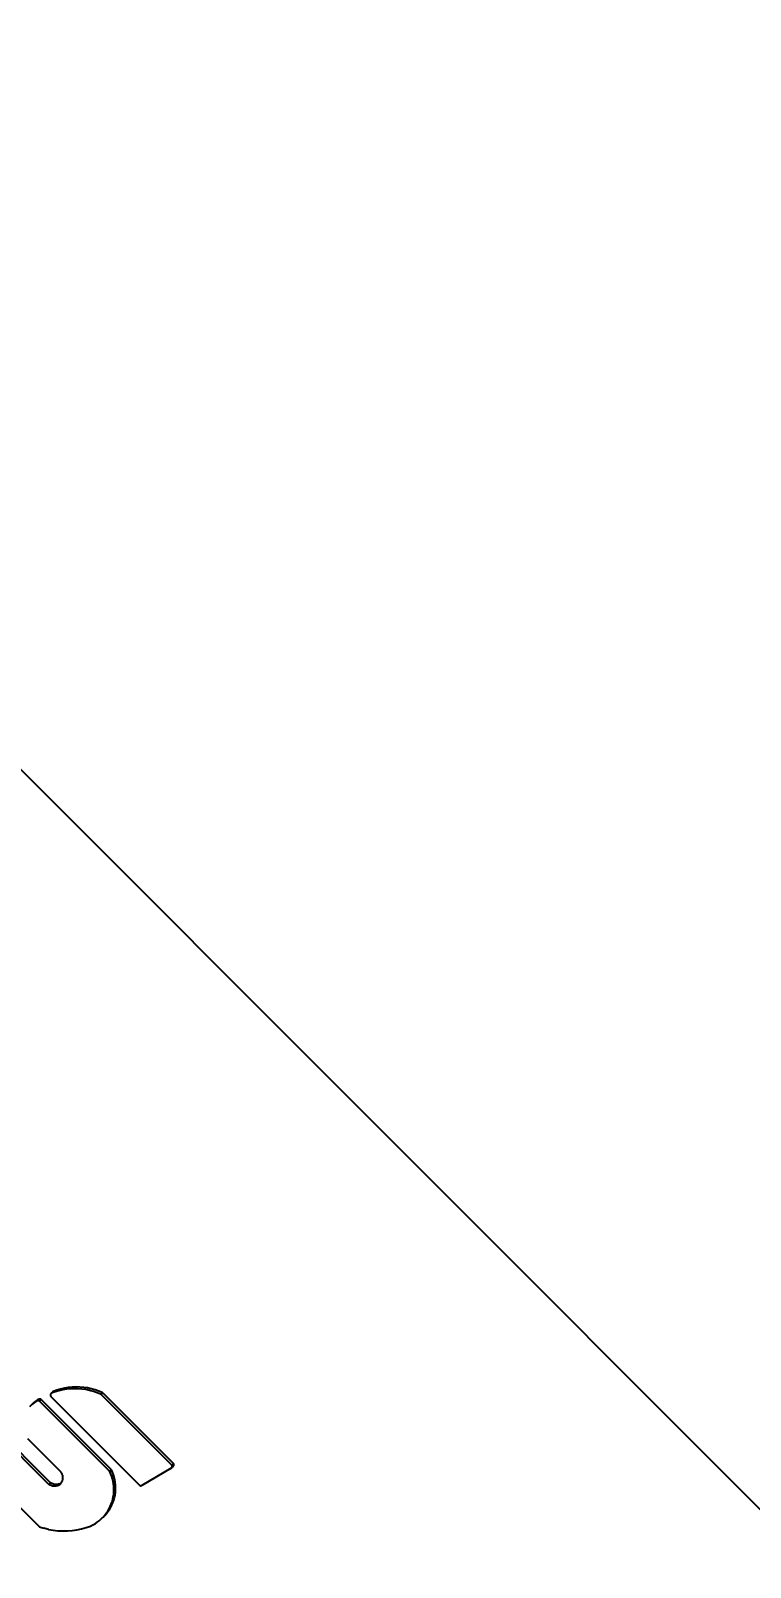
# Model space of a CAD drawing. Header units: millimetres. Extents: x 5625199 to 7433318, y -3316392 to -2552493.
# Drawn here: x 5949982 to 5950368, y -2698280 to -2697456 of the extents above; entities that cross this region are included whole.
import ezdxf

# ---------------------------------------------------------------- set-up
doc = ezdxf.new("R2010")
doc.units = ezdxf.units.MM
doc.header["$PDMODE"] = 35
doc.header["$PDSIZE"] = -10
doc.layers.add('155', color=155, linetype='Continuous')
doc.styles.add('标注-尺寸', font='simplex.shx', dxfattribs={"width": 0.7})
doc.dimstyles.new('MS55', dxfattribs={"dimscale": 0, "dimtxt": 5, "dimasz": 1, "dimexe": 1, "dimexo": 0.8, "dimgap": 1, "dimtad": 1, "dimdec": 0, "dimrnd": 5, "dimdsep": 46, "dimtxsty": '标注-尺寸', "dimblk": 'ARCHTICK', "dimcen": 0, "dimdle": 0.5, "dimclrd": 256, "dimclre": 256, "dimclrt": 50, "dimadec": 0, "dimazin": 0, "dimtfac": 1, "dimtdec": 0, "dimtix": 1, "dimtofl": 0, "dimtmove": 2, "dimatfit": 3, "dimldrblk": 'jt2', "dimfxl": 6, "dimfxlon": 1, "dimtvp": 1, "dimtolj": 1, "dimtzin": 0, "dimarcsym": 0})

# ---------------------------------------------------------------- blocks, each defined once
blk = doc.blocks.new('_ArchTick')
at = {"color": 0, "linetype": 'ByBlock', "const_width": 0.4}
blk.add_lwpolyline([(-0.5, -0.5), (0.5, 0.5)], dxfattribs=at)
blk = doc.blocks.new('*D939')
at = {"layer": '155', "lineweight": -2, "ltscale": 500, "transparency": 16777216}
for p, q in [((5952637.07, -2698844.42), (5952637.07, -2697473.96)), ((5952440.46, -2697490.34), (5952669.84, -2697490.34)), ((5952440.46, -2698828.04), (5952669.84, -2698828.04))]:
    blk.add_line(p, q, dxfattribs=at)
at = {"layer": 'Defpoints', "color": 0, "transparency": 16777216}
for p in [(5949614.42, -2697490.34), (5952637.07, -2697490.34), (5952045.86, -2698828.04)]:
    blk.add_point(p, dxfattribs=at)
at = {"layer": '155', "linetype": 'ByBlock', "lineweight": -2, "transparency": 16777216, "xscale": 32.76841990261787, "yscale": 32.76841990261787, "zscale": 32.76841990261787}
for p, rotation in [((5952637.07, -2697490.34), 90), ((5952637.07, -2698828.04), 270)]:
    blk.add_blockref('_ArchTick', p, dxfattribs=dict(at, rotation=rotation))
at = {"layer": '155', "color": 50, "ltscale": 500, "transparency": 16777216, "insert": (5952522.38, -2698159.19), "char_height": 163.842, "attachment_point": 5, "rotation": 90, "style": '标注-尺寸'}
blk.add_mtext('\\A1;1340', dxfattribs=at)
blk = doc.blocks.new('jt2')
at = {"ltscale": 0.1}
blk.add_line((0, 0), (-1, 0), dxfattribs=at)
at = {"color": 6, "ltscale": 0.1}
blk.add_lwpolyline([(-1.217, 1.261), (-0.717, 1.5), (0.019, 0), (-0.717, -1.5), (-1.217, -1.261), (0, 0), (-1.217, 1.261)], dxfattribs=at)
blk = doc.blocks.new('*D941')
at = {"layer": '155', "lineweight": -2, "ltscale": 500, "transparency": 16777216}
for p, q in [((5949614.42, -2697460.15), (5949614.42, -2697230.77)), ((5950952.12, -2697460.15), (5950952.12, -2697230.77)), ((5950968.51, -2697263.54), (5949598.04, -2697263.54))]:
    blk.add_line(p, q, dxfattribs=at)
at = {"layer": 'Defpoints', "color": 0, "transparency": 16777216}
for p in [(5949614.42, -2697263.54), (5949614.42, -2697490.34), (5950952.12, -2698828.04)]:
    blk.add_point(p, dxfattribs=at)
at = {"layer": '155', "linetype": 'ByBlock', "lineweight": -2, "transparency": 16777216, "xscale": 32.76841990261787, "yscale": 32.76841990261787, "zscale": 32.76841990261787, "rotation": 180}
blk.add_blockref('_ArchTick', (5949614.42, -2697263.54), dxfattribs=at)
at = {"layer": '155', "linetype": 'ByBlock', "lineweight": -2, "transparency": 16777216, "xscale": 32.76841990261787, "yscale": 32.76841990261787, "zscale": 32.76841990261787}
blk.add_blockref('_ArchTick', (5950952.12, -2697263.54), dxfattribs=at)
at = {"layer": '155', "color": 50, "ltscale": 500, "transparency": 16777216, "insert": (5950283.27, -2697148.85), "char_height": 163.842, "attachment_point": 5, "style": '标注-尺寸'}
blk.add_mtext('\\A1;1340', dxfattribs=at)

msp = doc.modelspace()

# ---------------------------------------------------------------- linework, layer by layer
at = {"color": 8}
for p, q in [((5949999.92, -2698184.34), (5949997.89, -2698184.81)), ((5950001.97, -2698183.99), (5949999.92, -2698184.34)), ((5950004.05, -2698183.77), (5950001.97, -2698183.99)), ((5950006.13, -2698183.69), (5950004.05, -2698183.77)), ((5950008.21, -2698183.73), (5950006.13, -2698183.69)), ((5950010.29, -2698183.9), (5950008.21, -2698183.73)), ((5950012.35, -2698184.2), (5950010.29, -2698183.9)), ((5950014.4, -2698184.64), (5950012.35, -2698184.2)), ((5949983.19, -2698192.51), (5949982.51, -2698193.05)), ((5949983.42, -2698192.14), (5949982.77, -2698192.73)), ((5949983.91, -2698192.01), (5949983.19, -2698192.51)), ((5949984.11, -2698191.59), (5949983.42, -2698192.14)), ((5949984.66, -2698191.55), (5949983.91, -2698192.01)), ((5949984.82, -2698191.09), (5949984.11, -2698191.59)), ((5949985.44, -2698191.15), (5949984.66, -2698191.55)), ((5949985.57, -2698190.64), (5949984.82, -2698191.09)), ((5949985.5, -2698191.12), (5949985.44, -2698191.15)), ((5949985.56, -2698191.1), (5949985.5, -2698191.12)), ((5949985.63, -2698191.08), (5949985.56, -2698191.1)), ((5949986.35, -2698190.24), (5949985.57, -2698190.64)), ((5949985.69, -2698191.06), (5949985.63, -2698191.08)), ((5949986.35, -2698190.24), (5949985.69, -2698191.06)), ((5949985.76, -2698191.05), (5949985.69, -2698191.06)), ((5949985.83, -2698191.05), (5949985.76, -2698191.05)), ((5949985.89, -2698191.05), (5949985.83, -2698191.05)), ((5949985.96, -2698191.05), (5949985.89, -2698191.05)), ((5949986.03, -2698191.06), (5949985.96, -2698191.05)), ((5949986.09, -2698191.07), (5949986.03, -2698191.06)), ((5949986.16, -2698191.08), (5949986.09, -2698191.07)), ((5949986.22, -2698191.1), (5949986.16, -2698191.08)), ((5949986.29, -2698191.13), (5949986.22, -2698191.1)), ((5949986.35, -2698191.15), (5949986.29, -2698191.13)), ((5949986.41, -2698190.21), (5949986.35, -2698190.24)), ((5949986.41, -2698191.19), (5949986.35, -2698191.15)), ((5949986.48, -2698190.19), (5949986.41, -2698190.21)), ((5949986.46, -2698191.22), (5949986.41, -2698191.19)), ((5949986.52, -2698191.26), (5949986.46, -2698191.22)), ((5949986.54, -2698190.17), (5949986.48, -2698190.19)), ((5949986.57, -2698191.3), (5949986.52, -2698191.26)), ((5949986.61, -2698190.15), (5949986.54, -2698190.17)), ((5949986.62, -2698191.35), (5949986.57, -2698191.3)), ((5949986.67, -2698190.14), (5949986.61, -2698190.15)), ((5949987.53, -2698190.44), (5949986.62, -2698191.35)), ((5949986.62, -2698191.35), (5950024.12, -2698228.85)), ((5949986.74, -2698190.14), (5949986.67, -2698190.14)), ((5949986.81, -2698190.13), (5949986.74, -2698190.14)), ((5949986.87, -2698190.14), (5949986.81, -2698190.13)), ((5949986.94, -2698190.14), (5949986.87, -2698190.14)), ((5949987.01, -2698190.15), (5949986.94, -2698190.14)), ((5949987.07, -2698190.17), (5949987.01, -2698190.15)), ((5949987.14, -2698190.19), (5949987.07, -2698190.17)), ((5949987.2, -2698190.21), (5949987.14, -2698190.19)), ((5949987.26, -2698190.24), (5949987.2, -2698190.21)), ((5949987.32, -2698190.27), (5949987.26, -2698190.24)), ((5949987.38, -2698190.31), (5949987.32, -2698190.27)), ((5949987.43, -2698190.35), (5949987.38, -2698190.31)), ((5949987.48, -2698190.39), (5949987.43, -2698190.35)), ((5949987.53, -2698190.44), (5949987.48, -2698190.39)), ((5949987.53, -2698190.44), (5950025.03, -2698227.94)), ((5949992.4, -2698187.83), (5949992.39, -2698187.9)), ((5949992.39, -2698187.9), (5949992.39, -2698187.96)), ((5949992.39, -2698187.96), (5949992.39, -2698188.03)), ((5949992.39, -2698188.03), (5949992.39, -2698188.09)), ((5949992.39, -2698188.09), (5949992.4, -2698188.16)), ((5949992.41, -2698187.77), (5949992.4, -2698187.83)), ((5949992.4, -2698188.16), (5949992.41, -2698188.22)), ((5949992.43, -2698187.71), (5949992.41, -2698187.77)), ((5949992.41, -2698188.22), (5949992.43, -2698188.29)), ((5949992.45, -2698187.64), (5949992.43, -2698187.71)), ((5949992.43, -2698188.29), (5949992.45, -2698188.35)), ((5949992.48, -2698187.58), (5949992.45, -2698187.64)), ((5949992.45, -2698188.35), (5949992.47, -2698188.41)), ((5949992.47, -2698188.41), (5949992.5, -2698188.47)), ((5949992.5, -2698187.52), (5949992.48, -2698187.58)), ((5949992.54, -2698187.47), (5949992.5, -2698187.52)), ((5949992.5, -2698188.47), (5949992.53, -2698188.53)), ((5949992.53, -2698188.53), (5949992.56, -2698188.59)), ((5949992.57, -2698187.41), (5949992.54, -2698187.47)), ((5949992.56, -2698188.59), (5949992.6, -2698188.64)), ((5949992.61, -2698187.36), (5949992.57, -2698187.41)), ((5949992.6, -2698188.64), (5949992.64, -2698188.69)), ((5949992.65, -2698187.31), (5949992.61, -2698187.36)), ((5949992.64, -2698188.69), (5949992.69, -2698188.74)), ((5949992.7, -2698187.26), (5949992.65, -2698187.31)), ((5949992.69, -2698188.74), (5950040.3, -2698236.35)), ((5949992.75, -2698187.22), (5949992.7, -2698187.26)), ((5949992.8, -2698187.18), (5949992.75, -2698187.22)), ((5949992.85, -2698187.14), (5949992.8, -2698187.18)), ((5949992.91, -2698187.11), (5949992.85, -2698187.14)), ((5949992.97, -2698187.08), (5949992.91, -2698187.11)), ((5949993.03, -2698187.05), (5949992.97, -2698187.08)), ((5949994.98, -2698186.32), (5949993.03, -2698187.05)), ((5949993.38, -2698186.7), (5949993.03, -2698187.05)), ((5949993.39, -2698186.67), (5949993.38, -2698186.7)), ((5949993.42, -2698186.61), (5949993.39, -2698186.67)), ((5949993.45, -2698186.55), (5949993.42, -2698186.61)), ((5949993.49, -2698186.5), (5949993.45, -2698186.55)), ((5949993.52, -2698186.45), (5949993.49, -2698186.5)), ((5949993.57, -2698186.4), (5949993.52, -2698186.45)), ((5949993.61, -2698186.35), (5949993.57, -2698186.4)), ((5949993.66, -2698186.31), (5949993.61, -2698186.35)), ((5949993.71, -2698186.26), (5949993.66, -2698186.31)), ((5949993.77, -2698186.23), (5949993.71, -2698186.26)), ((5949993.82, -2698186.19), (5949993.77, -2698186.23)), ((5949993.88, -2698186.16), (5949993.82, -2698186.19)), ((5949993.94, -2698186.14), (5949993.88, -2698186.16)), ((5949995.89, -2698185.41), (5949993.94, -2698186.14)), ((5949996.98, -2698185.72), (5949994.98, -2698186.32)), ((5949997.89, -2698184.81), (5949995.89, -2698185.41)), ((5949999.01, -2698185.25), (5949996.98, -2698185.72)), ((5950001.06, -2698184.9), (5949999.01, -2698185.25)), ((5950003.13, -2698184.69), (5950001.06, -2698184.9)), ((5950005.22, -2698184.6), (5950003.13, -2698184.69)), ((5950007.3, -2698184.64), (5950005.22, -2698184.6)), ((5950009.38, -2698184.81), (5950007.3, -2698184.64)), ((5950011.44, -2698185.12), (5950009.38, -2698184.81)), ((5950013.48, -2698185.55), (5950011.44, -2698185.12)), ((5950015.49, -2698186.11), (5950013.48, -2698185.55)), ((5950016.41, -2698185.19), (5950014.4, -2698184.64)), ((5950017.46, -2698186.79), (5950015.49, -2698186.11)), ((5950018.38, -2698185.88), (5950016.41, -2698185.19)), ((5950019.39, -2698187.59), (5950017.46, -2698186.79)), ((5950020.3, -2698186.68), (5950018.38, -2698185.88)), ((5950020.3, -2698186.68), (5950019.39, -2698187.59)), ((5950019.44, -2698187.62), (5950019.39, -2698187.59)), ((5950019.5, -2698187.65), (5950019.44, -2698187.62)), ((5950019.55, -2698187.68), (5950019.5, -2698187.65)), ((5950019.6, -2698187.72), (5950019.55, -2698187.68)), ((5950019.65, -2698187.76), (5950019.6, -2698187.72)), ((5950019.69, -2698187.8), (5950019.65, -2698187.76)), ((5950020.61, -2698186.89), (5950019.69, -2698187.8)), ((5950019.69, -2698187.8), (5950057.57, -2698225.68)), ((5950020.36, -2698186.71), (5950020.3, -2698186.68)), ((5950020.41, -2698186.74), (5950020.36, -2698186.71)), ((5950020.46, -2698186.77), (5950020.41, -2698186.74)), ((5950020.51, -2698186.81), (5950020.46, -2698186.77)), ((5950020.56, -2698186.85), (5950020.51, -2698186.81)), ((5950020.61, -2698186.89), (5950020.56, -2698186.85)), ((5950020.61, -2698186.89), (5950058.48, -2698224.77)), ((5949981.86, -2698193.64), (5949981.25, -2698194.27)), ((5949982.77, -2698192.73), (5949981.86, -2698193.64)), ((5949982.51, -2698193.05), (5949981.86, -2698193.64)), ((5949961.64, -2698206.01), (5949991.59, -2698235.96)), ((5949962.55, -2698205.1), (5949992.5, -2698235.05)), ((5949944.37, -2698216.68), (5949986.48, -2698258.79)), ((5949980.04, -2698211.3), (5949997.99, -2698229.25)), ((5950058.48, -2698224.77), (5950057.57, -2698225.68)), ((5950058.53, -2698224.81), (5950058.48, -2698224.77)), ((5950058.57, -2698224.87), (5950058.53, -2698224.81)), ((5950058.61, -2698224.92), (5950058.57, -2698224.87)), ((5950058.64, -2698224.98), (5950058.61, -2698224.92)), ((5950058.68, -2698225.04), (5950058.64, -2698224.98)), ((5950058.7, -2698225.1), (5950058.68, -2698225.04)), ((5950058.73, -2698225.16), (5950058.7, -2698225.1)), ((5950058.75, -2698225.23), (5950058.73, -2698225.16)), ((5950058.76, -2698225.29), (5950058.75, -2698225.23)), ((5950058.77, -2698225.36), (5950058.76, -2698225.29)), ((5950058.78, -2698225.43), (5950058.77, -2698225.36)), ((5950058.78, -2698225.49), (5950058.78, -2698225.43)), ((5950058.78, -2698225.56), (5950058.78, -2698225.49)), ((5950058.78, -2698225.63), (5950058.78, -2698225.56)), ((5949998.19, -2698229.48), (5949997.99, -2698229.25)), ((5949998.37, -2698229.73), (5949998.19, -2698229.48)), ((5949998.53, -2698229.98), (5949998.37, -2698229.73)), ((5949998.67, -2698230.25), (5949998.53, -2698229.98)), ((5949998.8, -2698230.52), (5949998.67, -2698230.25)), ((5949998.91, -2698230.8), (5949998.8, -2698230.52)), ((5949998.87, -2698234.06), (5949998.97, -2698233.77)), ((5949999.01, -2698231.09), (5949998.91, -2698230.8)), ((5949998.97, -2698233.77), (5949999.05, -2698233.48)), ((5949999.08, -2698231.38), (5949999.01, -2698231.09)), ((5949999.05, -2698233.48), (5949999.11, -2698233.19)), ((5949999.13, -2698231.68), (5949999.08, -2698231.38)), ((5949999.11, -2698233.19), (5949999.15, -2698232.89)), ((5949999.17, -2698231.98), (5949999.13, -2698231.68)), ((5949999.15, -2698232.89), (5949999.18, -2698232.59)), ((5949999.18, -2698232.28), (5949999.17, -2698231.98)), ((5949999.18, -2698232.59), (5949999.18, -2698232.28)), ((5950025.03, -2698227.94), (5950024.12, -2698228.85)), ((5950024.16, -2698228.9), (5950024.12, -2698228.85)), ((5950024.21, -2698228.95), (5950024.16, -2698228.9)), ((5950024.25, -2698229.01), (5950024.21, -2698228.95)), ((5950024.28, -2698229.06), (5950024.25, -2698229.01)), ((5950024.31, -2698229.12), (5950024.28, -2698229.06)), ((5950025.23, -2698228.21), (5950024.31, -2698229.12)), ((5950024.89, -2698230.38), (5950024.31, -2698229.12)), ((5950025.38, -2698231.68), (5950024.89, -2698230.38)), ((5950025.08, -2698227.99), (5950025.03, -2698227.94)), ((5950025.12, -2698228.04), (5950025.08, -2698227.99)), ((5950025.16, -2698228.09), (5950025.12, -2698228.04)), ((5950025.19, -2698228.15), (5950025.16, -2698228.09)), ((5950025.23, -2698228.21), (5950025.19, -2698228.15)), ((5950025.8, -2698229.47), (5950025.23, -2698228.21)), ((5950025.79, -2698233), (5950025.38, -2698231.68)), ((5950026.11, -2698234.34), (5950025.79, -2698233)), ((5950026.29, -2698230.76), (5950025.8, -2698229.47)), ((5950026.7, -2698232.09), (5950026.29, -2698230.76)), ((5950027.03, -2698233.43), (5950026.7, -2698232.09)), ((5950027.26, -2698234.8), (5950027.03, -2698233.43)), ((5950057.36, -2698227.3), (5950041.56, -2698236.51)), ((5950057.36, -2698227.3), (5950057.42, -2698227.27)), ((5950057.42, -2698227.27), (5950057.47, -2698227.23)), ((5950057.47, -2698227.23), (5950057.52, -2698227.18)), ((5950057.52, -2698227.18), (5950057.57, -2698227.14)), ((5950057.61, -2698225.73), (5950057.57, -2698225.68)), ((5950057.57, -2698227.14), (5950057.62, -2698227.09)), ((5950057.66, -2698225.78), (5950057.61, -2698225.73)), ((5950057.62, -2698227.09), (5950057.66, -2698227.04)), ((5950057.7, -2698225.83), (5950057.66, -2698225.78)), ((5950057.66, -2698227.04), (5950057.7, -2698226.98)), ((5950057.73, -2698225.89), (5950057.7, -2698225.83)), ((5950057.7, -2698226.98), (5950057.74, -2698226.92)), ((5950057.76, -2698225.95), (5950057.73, -2698225.89)), ((5950057.74, -2698226.92), (5950057.77, -2698226.86)), ((5950057.79, -2698226.01), (5950057.76, -2698225.95)), ((5950057.77, -2698226.86), (5950057.79, -2698226.8)), ((5950057.82, -2698226.08), (5950057.79, -2698226.01)), ((5950057.79, -2698226.8), (5950057.82, -2698226.74)), ((5950057.84, -2698226.14), (5950057.82, -2698226.08)), ((5950057.82, -2698226.74), (5950057.84, -2698226.67)), ((5950057.85, -2698226.21), (5950057.84, -2698226.14)), ((5950057.84, -2698226.67), (5950057.85, -2698226.61)), ((5950057.85, -2698226.64), (5950057.84, -2698226.67)), ((5950057.86, -2698226.27), (5950057.85, -2698226.21)), ((5950058.27, -2698226.39), (5950057.85, -2698226.64)), ((5950057.85, -2698226.61), (5950057.86, -2698226.54)), ((5950057.87, -2698226.34), (5950057.86, -2698226.27)), ((5950057.86, -2698226.54), (5950057.87, -2698226.47)), ((5950057.87, -2698226.41), (5950057.87, -2698226.34)), ((5950057.87, -2698226.47), (5950057.87, -2698226.41)), ((5950058.27, -2698226.39), (5950058.33, -2698226.35)), ((5950058.33, -2698226.35), (5950058.38, -2698226.31)), ((5950058.38, -2698226.31), (5950058.44, -2698226.27)), ((5950058.44, -2698226.27), (5950058.48, -2698226.22)), ((5950058.48, -2698226.22), (5950058.53, -2698226.17)), ((5950058.53, -2698226.17), (5950058.57, -2698226.12)), ((5950058.57, -2698226.12), (5950058.61, -2698226.07)), ((5950058.61, -2698226.07), (5950058.65, -2698226.01)), ((5950058.65, -2698226.01), (5950058.68, -2698225.95)), ((5950058.68, -2698225.95), (5950058.71, -2698225.89)), ((5950058.71, -2698225.89), (5950058.73, -2698225.83)), ((5950058.73, -2698225.83), (5950058.75, -2698225.76)), ((5950058.75, -2698225.76), (5950058.76, -2698225.7)), ((5950058.76, -2698225.7), (5950058.78, -2698225.63)), ((5949992.5, -2698235.05), (5949991.59, -2698235.96)), ((5949991.96, -2698236.22), (5949991.59, -2698235.96)), ((5949992.35, -2698236.44), (5949991.96, -2698236.22)), ((5949992.76, -2698236.63), (5949992.35, -2698236.44)), ((5949992.87, -2698235.31), (5949992.5, -2698235.05)), ((5949993.19, -2698236.77), (5949992.76, -2698236.63)), ((5949993.26, -2698235.53), (5949992.87, -2698235.31)), ((5949993.62, -2698236.88), (5949993.19, -2698236.77)), ((5949993.67, -2698235.71), (5949993.26, -2698235.53)), ((5949994.07, -2698236.95), (5949993.62, -2698236.88)), ((5949994.1, -2698235.86), (5949993.67, -2698235.71)), ((5949994.52, -2698236.97), (5949994.07, -2698236.95)), ((5949994.54, -2698235.97), (5949994.1, -2698235.86)), ((5949994.97, -2698236.96), (5949994.52, -2698236.97)), ((5949994.98, -2698236.04), (5949994.54, -2698235.97)), ((5949995.42, -2698236.9), (5949994.97, -2698236.96)), ((5949995.43, -2698236.06), (5949994.98, -2698236.04)), ((5949995.86, -2698236.8), (5949995.42, -2698236.9)), ((5949995.88, -2698236.04), (5949995.43, -2698236.06)), ((5949996.28, -2698236.66), (5949995.86, -2698236.8)), ((5949996.33, -2698235.99), (5949995.88, -2698236.04)), ((5949996.7, -2698236.48), (5949996.28, -2698236.66)), ((5949996.77, -2698235.89), (5949996.33, -2698235.99)), ((5949997.61, -2698235.57), (5949996.7, -2698236.48)), ((5949996.7, -2698236.48), (5949996.96, -2698236.33)), ((5949997.2, -2698235.75), (5949996.77, -2698235.89)), ((5949996.96, -2698236.33), (5949997.21, -2698236.16)), ((5949997.61, -2698235.57), (5949997.2, -2698235.75)), ((5949997.21, -2698236.16), (5949997.45, -2698235.98)), ((5949997.45, -2698235.98), (5949997.68, -2698235.79)), ((5949997.61, -2698235.57), (5949997.87, -2698235.42)), ((5949997.68, -2698235.79), (5949997.9, -2698235.57)), ((5949997.87, -2698235.42), (5949998.13, -2698235.25)), ((5949997.9, -2698235.57), (5949998.1, -2698235.35)), ((5949998.1, -2698235.35), (5949998.13, -2698235.25)), ((5949998.13, -2698235.25), (5949998.25, -2698235.16)), ((5949998.25, -2698235.16), (5949998.29, -2698235.11)), ((5949998.29, -2698235.11), (5949998.46, -2698234.86)), ((5949998.46, -2698234.86), (5949998.61, -2698234.6)), ((5949998.61, -2698234.6), (5949998.75, -2698234.33)), ((5949998.75, -2698234.33), (5949998.87, -2698234.06)), ((5950026.35, -2698235.71), (5950026.11, -2698234.34)), ((5950026.21, -2698242.6), (5950026.42, -2698241.23)), ((5950026.5, -2698237.08), (5950026.35, -2698235.71)), ((5950026.42, -2698241.23), (5950026.53, -2698239.85)), ((5950026.56, -2698238.47), (5950026.5, -2698237.08)), ((5950026.53, -2698239.85), (5950026.56, -2698238.47)), ((5950026.83, -2698243.03), (5950027.13, -2698241.68)), ((5950027.13, -2698241.68), (5950027.33, -2698240.31)), ((5950027.41, -2698236.17), (5950027.26, -2698234.8)), ((5950027.33, -2698240.31), (5950027.45, -2698238.94)), ((5950027.47, -2698237.55), (5950027.41, -2698236.17)), ((5950027.45, -2698238.94), (5950027.47, -2698237.55)), ((5950040.3, -2698236.35), (5950040.35, -2698236.4)), ((5950040.35, -2698236.4), (5950040.4, -2698236.44)), ((5950040.4, -2698236.44), (5950040.45, -2698236.48)), ((5950040.45, -2698236.48), (5950040.51, -2698236.51)), ((5950040.51, -2698236.51), (5950040.56, -2698236.54)), ((5950040.56, -2698236.54), (5950040.62, -2698236.57)), ((5950040.62, -2698236.57), (5950040.68, -2698236.59)), ((5950040.68, -2698236.59), (5950040.74, -2698236.61)), ((5950040.74, -2698236.61), (5950040.81, -2698236.63)), ((5950040.81, -2698236.63), (5950040.87, -2698236.64)), ((5950040.87, -2698236.64), (5950040.93, -2698236.65)), ((5950040.93, -2698236.65), (5950041, -2698236.65)), ((5950041, -2698236.65), (5950041.06, -2698236.65)), ((5950041.06, -2698236.65), (5950041.13, -2698236.65)), ((5950041.13, -2698236.65), (5950041.19, -2698236.64)), ((5950041.19, -2698236.64), (5950041.26, -2698236.63)), ((5950041.26, -2698236.63), (5950041.32, -2698236.62)), ((5950041.32, -2698236.62), (5950041.38, -2698236.6)), ((5950041.38, -2698236.6), (5950041.44, -2698236.57)), ((5950041.44, -2698236.57), (5950041.5, -2698236.55)), ((5950041.5, -2698236.55), (5950041.56, -2698236.51)), ((5950022.44, -2698251.42), (5950023.21, -2698250.28)), ((5950023.21, -2698250.28), (5950023.92, -2698249.08)), ((5950023.35, -2698250.51), (5950024.13, -2698249.36)), ((5950023.92, -2698249.08), (5950024.54, -2698247.85)), ((5950024.13, -2698249.36), (5950024.83, -2698248.17)), ((5950024.54, -2698247.85), (5950025.08, -2698246.58)), ((5950024.83, -2698248.17), (5950025.45, -2698246.94)), ((5950025.08, -2698246.58), (5950025.54, -2698245.28)), ((5950025.45, -2698246.94), (5950026, -2698245.67)), ((5950025.54, -2698245.28), (5950025.92, -2698243.95)), ((5950025.92, -2698243.95), (5950026.21, -2698242.6)), ((5950026, -2698245.67), (5950026.46, -2698244.36)), ((5950026.46, -2698244.36), (5950026.83, -2698243.03)), ((5950011.56, -2698259.16), (5950013.97, -2698258.35)), ((5950013.97, -2698258.35), (5950015.21, -2698257.73)), ((5950015.21, -2698257.73), (5950016.41, -2698257.04)), ((5950016.41, -2698257.04), (5950017.55, -2698256.27)), ((5950017.55, -2698256.27), (5950018.65, -2698255.43)), ((5950018.65, -2698255.43), (5950019.69, -2698254.52)), ((5950019.69, -2698254.52), (5950020.67, -2698253.55)), ((5950020.67, -2698253.55), (5950020.72, -2698253.49)), ((5950020.72, -2698253.49), (5950021.59, -2698252.51)), ((5950020.72, -2698253.49), (5950021.59, -2698252.63)), ((5950021.59, -2698252.51), (5950022.44, -2698251.42)), ((5950021.59, -2698252.63), (5950022.5, -2698251.6)), ((5950022.5, -2698251.6), (5950023.35, -2698250.51)), ((5949986.48, -2698258.79), (5949988.92, -2698259.52)), ((5949991.4, -2698260.11), (5949988.92, -2698259.52)), ((5949991.4, -2698260.11), (5949993.91, -2698260.54)), ((5949993.91, -2698260.54), (5949996.45, -2698260.82)), ((5949996.45, -2698260.82), (5949998.99, -2698260.93)), ((5949998.99, -2698260.93), (5950001.54, -2698260.89)), ((5950001.54, -2698260.89), (5950004.08, -2698260.69)), ((5950004.08, -2698260.69), (5950006.6, -2698260.34)), ((5950006.6, -2698260.34), (5950009.1, -2698259.83)), ((5950009.1, -2698259.83), (5950011.56, -2698259.16))]:
    msp.add_line(p, q, dxfattribs=at)
at = {"layer": '155', "ltscale": 500}
msp.add_line((5950952.12, -2698828.04), (5949614.42, -2697490.34), dxfattribs=at)

# ---------------------------------------------------------------- dimensions: what is measured, and where the dimension line sits
dim = msp.add_linear_dim(base=(5949614.42, -2697263.54), p1=(5950952.12, -2698828.04), p2=(5949614.42, -2697490.34), dimstyle='MS55', override={"dimscale": 32.76842, "dimlfac": -1}, dxfattribs=at)
dim.commit()
dim.dimension.update_dxf_attribs({"geometry": '*D941', "text_midpoint": (5950283.27, -2697148.85)})
dim = msp.add_linear_dim(base=(5952637.07, -2697490.34), p1=(5952045.86, -2698828.04), p2=(5949614.42, -2697490.34), angle=90, dimstyle='MS55', override={"dimscale": 32.76842, "dimlfac": -1}, dxfattribs=at)
dim.commit()
dim.dimension.update_dxf_attribs({"geometry": '*D939', "text_midpoint": (5952522.38, -2698159.19)})

doc.saveas('drawing.dxf')
